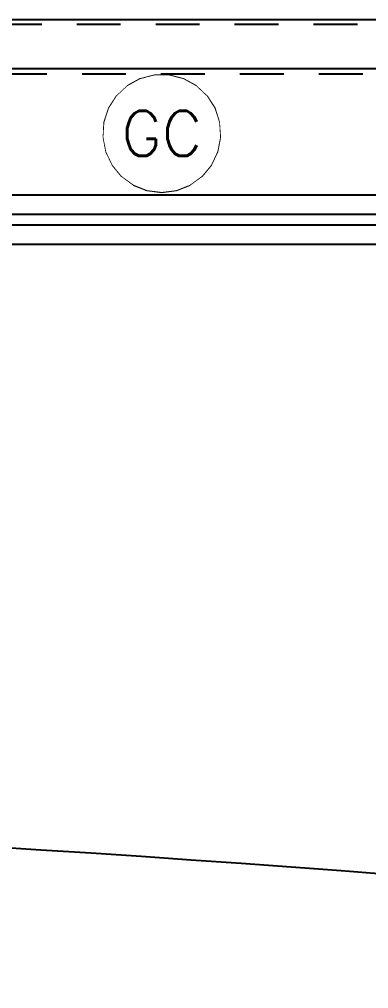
# Model space of a CAD drawing. Header units: millimetres. Extents: x 188.6 to 263.2, y 40.1 to 120.1.
# Drawn here: x 255.925 to 256.92, y 59.827 to 62.587 of the extents above; entities that cross this region are included whole.
import ezdxf
from ezdxf.enums import TextEntityAlignment as Align

# ---------------------------------------------------------------- set-up
doc = ezdxf.new("R2010")
doc.units = ezdxf.units.MM
doc.set_wipeout_variables(frame=1)
doc.linetypes.add('HIDDEN2', pattern=[0.1875, 0.125, -0.0625])
for name, color, linetype in [('ARQ', 8, 'Continuous'), ('ESTR-VIGAS', 11, 'HIDDEN2'), ('ESTRUTURA', 7, 'Continuous'), ('INC-CORRIMÃO', 7, 'Continuous'), ('INC-TEXTO', 7, 'Continuous')]:
    doc.layers.add(name, color=color, linetype=linetype)
doc.styles.add('ROMANS', font='ROMANS.SHX', dxfattribs={"height": 0.15})

# ---------------------------------------------------------------- blocks, each defined once
blk = doc.blocks.new('ESTR-1TP-29.09.2016')
at = {"layer": 'ESTR-VIGAS'}
for points in [[(58.0674, 24.8952), (48.3824, 24.8952)], [(49.1824, 24.7552), (58.0674, 24.7552)]]:
    blk.add_lwpolyline(points, dxfattribs=at)
blk = doc.blocks.new('arq-3pav')
at = {"layer": 'ARQ'}
for p, q in [((36.5003, 22.33), (56.7703, 22.33)), ((36.6403, 22.19), (56.6303, 22.19))]:
    blk.add_line(p, q, dxfattribs=at)
for points in [[(37.3153, 18.4898), (37.3153, 21.83), (55.9553, 21.83), (55.9553, 18.49)], [(37.3703, 18.4898), (37.3703, 21.775), (55.9003, 21.775), (55.9003, 18.49)], [(37.4003, 18.4898), (37.4003, 21.745), (55.8703, 21.745), (55.8703, 18.49)], [(37.4553, 18.4898), (37.4553, 21.69), (55.8153, 21.69), (55.8153, 18.49)]]:
    blk.add_lwpolyline(points, dxfattribs=at)
blk.add_arc((46.7102, -47.5128), 67.6125, 82.140962, 89.894307, dxfattribs=at)
at = {"layer": 'ESTRUTURA'}
blk.add_blockref('ESTR-1TP-29.09.2016', (-1.6874, -2.5802), dxfattribs=at)
blk = doc.blocks.new('INC-OBJETO')
at = {"color": 0}
blk.add_lwpolyline([(0, 0.002084), (-0.000518, 0.002019), (-0.001004, 0.001827), (-0.001427, 0.001519), (-0.00176, 0.001117), (-0.001982, 0.000644), (-0.00208, 0.000131), (-0.002047, -0.000391), (-0.001886, -0.000887), (-0.001606, -0.001329), (-0.001225, -0.001686), (-0.000767, -0.001938), (-0.000261, -0.002068), (0.000261, -0.002068), (0.000767, -0.001938), (0.001225, -0.001686), (0.001606, -0.001329), (0.001886, -0.000887), (0.002047, -0.000391), (0.00208, 0.000131), (0.001982, 0.000644), (0.00176, 0.001117), (0.001427, 0.001519), (0.001004, 0.001827), (0.000518, 0.002019)], close=True, dxfattribs=at)
blk.add_wipeout([(0, 0.002084), (-0.000518, 0.002019), (-0.001004, 0.001827), (-0.001427, 0.001519), (-0.00176, 0.001117), (-0.001982, 0.000644), (-0.00208, 0.000131), (-0.002047, -0.000391), (-0.001886, -0.000887), (-0.001606, -0.001329), (-0.001225, -0.001686), (-0.000767, -0.001938), (-0.000261, -0.002068), (0.000261, -0.002068), (0.000767, -0.001938), (0.001225, -0.001686), (0.001606, -0.001329), (0.001886, -0.000887), (0.002047, -0.000391), (0.00208, 0.000131), (0.001982, 0.000644), (0.00176, 0.001117), (0.001427, 0.001519), (0.001004, 0.001827), (0.000518, 0.002019)], dxfattribs=at)
at = {"color": 0, "style": 'ROMANS', "width": 1.285725}
blk.add_attdef('OBJETO', text='', height=0.0016, dxfattribs=at).set_placement((-0.001786, -0.00083), (0.001643, -0.00083), align=Align.FIT)

msp = doc.modelspace()

# ---------------------------------------------------------------- block references
msp.add_blockref('arq-3pav', (205.0084, 40.2568))

# ---------------------------------------------------------------- next in the draw order: linework, layer by layer
at = {"layer": 'INC-CORRIMÃO'}
for p, q in [((251.8434, 62.0318), (260.9088, 62.0318)), ((251.8434, 62.0018), (260.8788, 62.0018))]:
    msp.add_line(p, q, dxfattribs=at)

# ---------------------------------------------------------------- next in the draw order: block references
at = {"layer": 'ESTRUTURA'}
msp.add_blockref('ESTR-1TP-29.09.2016', (203.3211, 37.6766), dxfattribs=at)

# ---------------------------------------------------------------- next in the draw order: block references
at = {"layer": 'INC-TEXTO'}
ref = msp.add_blockref('INC-OBJETO', (256.3307, 62.262), dxfattribs=dict(at, xscale=80, yscale=80, zscale=80, rotation=180))
ref.add_attrib('OBJETO', 'GC', dxfattribs={"layer": '0', "height": 0.128, "style": 'ROMANS'}).set_placement((256.3307, 62.262), align=Align.MIDDLE_CENTER)

doc.saveas('drawing.dxf')
